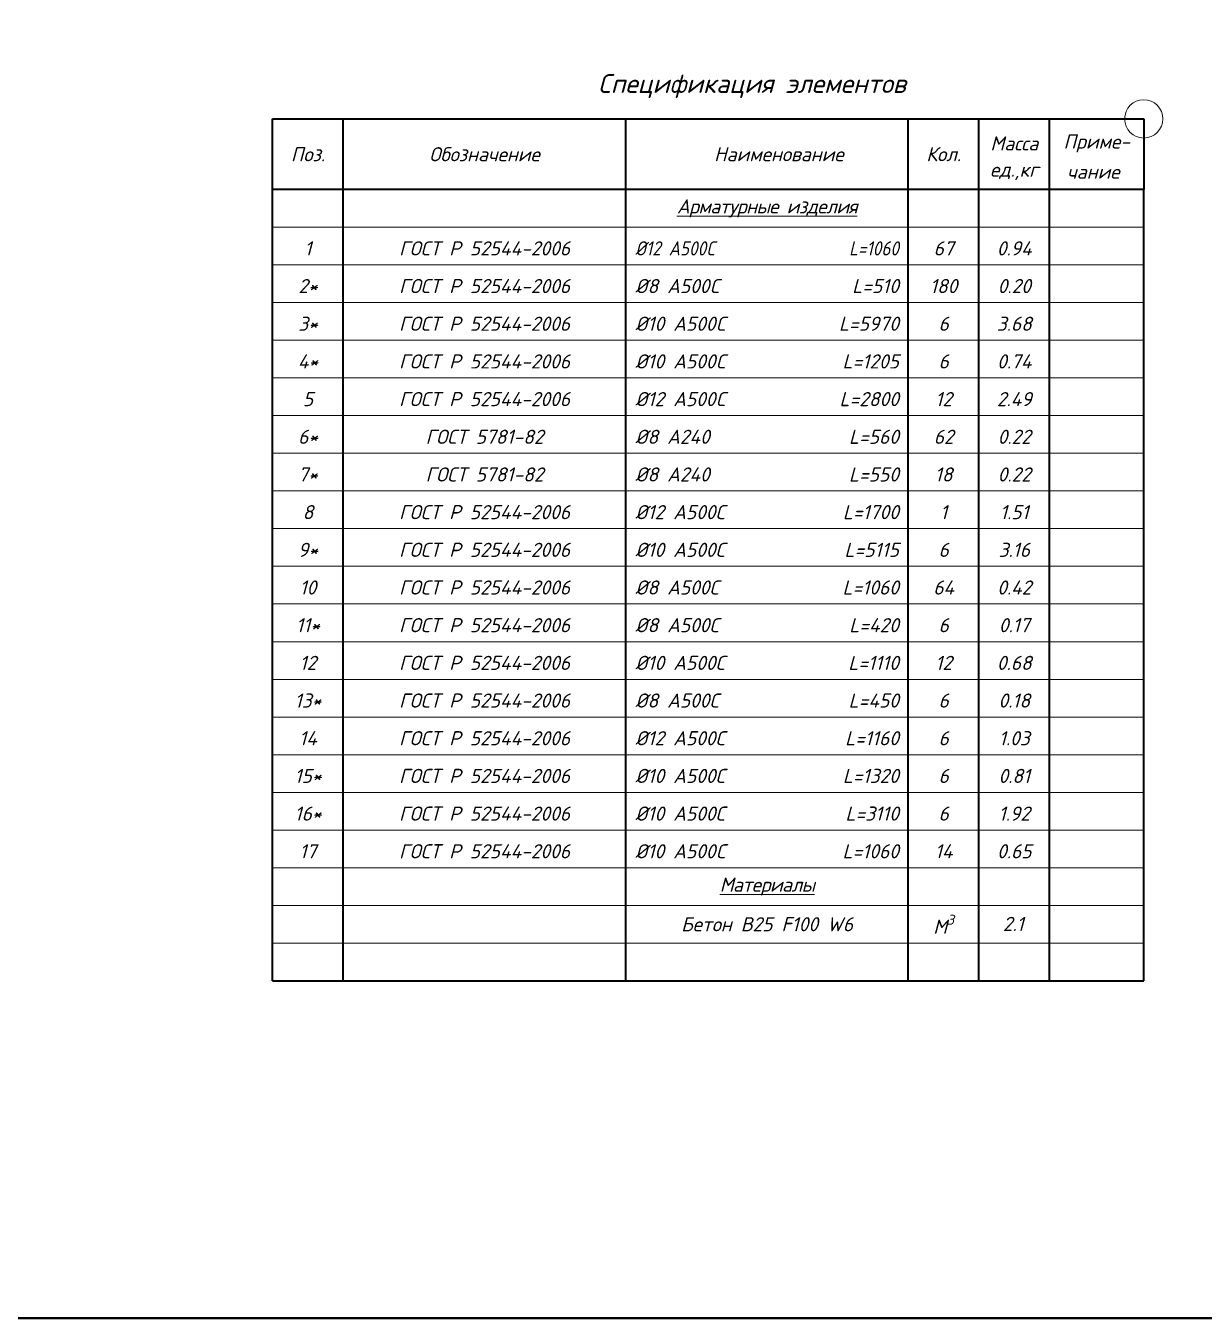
# Model space of a CAD drawing. Header units: millimetres. Extents: x -79646 to 95064, y -231229 to -58107.
# Drawn here: x 32540 to 57563, y -231229 to -203792 of the extents above; entities that cross this region are included whole.
import ezdxf
from ezdxf.enums import TextEntityAlignment as Align

# ---------------------------------------------------------------- set-up
doc = ezdxf.new("R2010")
doc.units = ezdxf.units.MM
doc.layers.get('0').update_dxf_attribs({"lineweight": 5})
doc.layers.add('#Текст', color=7, linetype='Continuous')
doc.layers.add('k_ Рамка', color=7, linetype='Continuous', lineweight=35)
doc.layers.add('Подсчет арматуры', color=6, linetype='Continuous', lineweight=30, plot=False)
doc.styles.add('STEP PR', font='isocpeui.ttf')

# ---------------------------------------------------------------- blocks, each defined once
blk = doc.blocks.new('*U1391')
for p, q in [((-18500, -1500), (0, -1500)), ((-18500, -3000), (-18500, -1500)), ((-17000, -3000), (-17000, -1500)), ((-11000, -3000), (-11000, -1500)), ((-5000, -3000), (-5000, -1500)), ((-3500, -3000), (-3500, -1500)), ((-2000, -3000), (-2000, -1500)), ((0, -1500), (0, -3000)), ((0, -3000), (-18500, -3000)), ((-18500, -19800), (-18500, -3000)), ((-17000, -19800), (-17000, -3000)), ((-11000, -19800), (-11000, -3000)), ((-5000, -19800), (-5000, -3000)), ((-3500, -19800), (-3500, -3000)), ((-2000, -19800), (-2000, -3000)), ((0, -19800), (0, -3000))]:
    blk.add_line(p, q)
at = {"color": 8, "lineweight": 20}
for p, q in [((0, -3800), (-18500, -3800)), ((0, -4600), (-18500, -4600)), ((0, -5400), (-18500, -5400)), ((0, -6200), (-18500, -6200)), ((0, -7000), (-18500, -7000)), ((0, -7800), (-18500, -7800)), ((0, -8600), (-18500, -8600)), ((0, -9400), (-18500, -9400)), ((0, -10200), (-18500, -10200)), ((0, -11000), (-18500, -11000)), ((0, -11800), (-18500, -11800)), ((0, -12600), (-18500, -12600)), ((0, -13400), (-18500, -13400)), ((0, -14200), (-18500, -14200)), ((0, -15000), (-18500, -15000)), ((0, -15800), (-18500, -15800)), ((0, -16600), (-18500, -16600)), ((0, -17400), (-18500, -17400)), ((0, -18200), (-18500, -18200)), ((0, -19000), (-18500, -19000)), ((0, -19800), (-18500, -19800))]:
    blk.add_line(p, q, dxfattribs=at)
at = {"style": 'STEP PR'}
for s, p in [('Масса', (-2750, -2021)), ('Приме-', (-1000, -2021)), ('Поз.', (-17750, -2250)), ('Обозначение', (-14000, -2250)), ('Наименование', (-7750, -2250)), ('Кол.', (-4250, -2250)), ('ед.,кг', (-2750, -2613)), ('чание', (-1073, -2622))]:
    blk.add_text(s, height=300, dxfattribs=at).set_placement(p, align=Align.MIDDLE)
at = {"style": 'STEP PR', "flags": 8}
blk.add_attdef('СПЕЦИФИКАЦИЯ', (-18463, -950), '', height=400, dxfattribs=at)
blk = doc.blocks.new('vcBlockST6-1-1')
at = {"color": 0, "linetype": 'ByBlock', "lineweight": -2, "style": 'STEP PR', "flags": 1}
for tag in ['CLASS', 'GOST', 'FILE', 'IDD']:
    blk.add_attdef(tag, text='', height=300, dxfattribs=at).set_placement((0, 0), align=Align.RIGHT)
at = {"color": 0, "linetype": 'ByBlock', "lineweight": -2, "style": 'STEP PR'}
blk.add_attdef('ДЛИНА', text='', height=300, dxfattribs=at).set_placement((133, -6), align=Align.RIGHT)
for tag, p, p2 in [('ПОЗИЦИЯ', (0.75, -6), (14.25, -6)), ('ОБОЗНАЧЕНИЕ', (15.75, -6), (74.25, -6)), ('КОЛИЧЕСТВО', (135.75, -6), (149.25, -6)), ('МАССА', (150.75, -6), (164.25, -6)), ('ПРИМЕЧАНИЕ', (165.75, -6), (184.25, -6))]:
    blk.add_attdef(tag, text='', height=300, dxfattribs=at).set_placement(p, p2, align=Align.FIT)
blk.add_attdef('НАИМЕНОВАНИЕ', (77, -6), '', height=300, dxfattribs=at)

msp = doc.modelspace()

# ---------------------------------------------------------------- linework, layer by layer
at = {"color": 72, "lineweight": 40}
msp.add_lwpolyline([(5323.67698, -175775.61105), (71456.97055, -175775.61105), (71456.97055, -231229.22471), (5323.67698, -231229.22471)], close=True, dxfattribs=at)
at = {"layer": 'k_ Рамка'}
msp.add_lwpolyline([(37780.86721, -224066.41861), (56280.86721, -224066.41861)], dxfattribs=at)
at = {"layer": 'Подсчет арматуры', "color": 72, "lineweight": 0}
msp.add_circle((56280.86721, -205766.41861), 406.87507, dxfattribs=at)

# ---------------------------------------------------------------- block references
at = {"layer": '#Текст', "color": 10}
ref = msp.add_blockref('vcBlockST6-1-1', (37780.86721, -208066.41861), dxfattribs=dict(at, xscale=100, yscale=100))
ref.add_attrib('ПОЗИЦИЯ', '1', dxfattribs={"layer": '0', "color": 0, "linetype": 'ByBlock', "lineweight": -2, "height": 300, "style": 'STEP PR'}).set_placement((38530.86721, -208666.41861), align=Align.CENTER)
ref.add_attrib('ОБОЗНАЧЕНИЕ', 'ГОСТ Р 52544-2006', dxfattribs={"layer": '0', "color": 0, "linetype": 'ByBlock', "lineweight": -2, "height": 300, "style": 'STEP PR'}).set_placement((42280.86721, -208666.41861), align=Align.CENTER)
ref.add_attrib('НАИМЕНОВАНИЕ', '%%C12 A500C', (45480.86721, -208666.41861), dxfattribs={"layer": '0', "color": 0, "linetype": 'ByBlock', "lineweight": -2, "height": 300, "style": 'STEP PR', "width": 0.883312})
ref.add_attrib('ДЛИНА', 'L=1060', dxfattribs={"layer": '0', "color": 0, "linetype": 'ByBlock', "lineweight": -2, "height": 300, "style": 'STEP PR', "width": 0.883312}).set_placement((51080.86721, -208666.41861), align=Align.RIGHT)
ref.add_attrib('КОЛИЧЕСТВО', '67', dxfattribs={"layer": '0', "color": 0, "linetype": 'ByBlock', "lineweight": -2, "height": 300, "style": 'STEP PR'}).set_placement((52030.86721, -208666.41861), align=Align.CENTER)
ref.add_attrib('МАССА', '0.94', dxfattribs={"layer": '0', "color": 0, "linetype": 'ByBlock', "lineweight": -2, "height": 300, "style": 'STEP PR'}).set_placement((53530.86721, -208666.41861), align=Align.CENTER)
at = {"layer": '#Текст', "color": 74}
ref = msp.add_blockref('vcBlockST6-1-1', (37780.86721, -208866.41861), dxfattribs=dict(at, xscale=100, yscale=100))
ref.add_attrib('ПОЗИЦИЯ', '2*', dxfattribs={"layer": '0', "color": 0, "linetype": 'ByBlock', "lineweight": -2, "height": 300, "style": 'STEP PR'}).set_placement((38530.86721, -209466.41861), align=Align.CENTER)
ref.add_attrib('ОБОЗНАЧЕНИЕ', 'ГОСТ Р 52544-2006', dxfattribs={"layer": '0', "color": 0, "linetype": 'ByBlock', "lineweight": -2, "height": 300, "style": 'STEP PR'}).set_placement((42280.86721, -209466.41861), align=Align.CENTER)
ref.add_attrib('НАИМЕНОВАНИЕ', '%%C8 A500C', (45480.86721, -209466.41861), dxfattribs={"layer": '0', "color": 0, "linetype": 'ByBlock', "lineweight": -2, "height": 300, "style": 'STEP PR'})
ref.add_attrib('ДЛИНА', 'L=510', dxfattribs={"layer": '0', "color": 0, "linetype": 'ByBlock', "lineweight": -2, "height": 300, "style": 'STEP PR'}).set_placement((51080.86721, -209466.41861), align=Align.RIGHT)
ref.add_attrib('КОЛИЧЕСТВО', '180', dxfattribs={"layer": '0', "color": 0, "linetype": 'ByBlock', "lineweight": -2, "height": 300, "style": 'STEP PR'}).set_placement((52030.86721, -209466.41861), align=Align.CENTER)
ref.add_attrib('МАССА', '0.20', dxfattribs={"layer": '0', "color": 0, "linetype": 'ByBlock', "lineweight": -2, "height": 300, "style": 'STEP PR'}).set_placement((53530.86721, -209466.41861), align=Align.CENTER)
at = {"layer": '#Текст', "color": 164}
ref = msp.add_blockref('vcBlockST6-1-1', (37780.86721, -209666.41861), dxfattribs=dict(at, xscale=100, yscale=100))
ref.add_attrib('ПОЗИЦИЯ', '3*', dxfattribs={"layer": '0', "color": 0, "linetype": 'ByBlock', "lineweight": -2, "height": 300, "style": 'STEP PR'}).set_placement((38530.86721, -210266.41861), align=Align.CENTER)
ref.add_attrib('ОБОЗНАЧЕНИЕ', 'ГОСТ Р 52544-2006', dxfattribs={"layer": '0', "color": 0, "linetype": 'ByBlock', "lineweight": -2, "height": 300, "style": 'STEP PR'}).set_placement((42280.86721, -210266.41861), align=Align.CENTER)
ref.add_attrib('НАИМЕНОВАНИЕ', '%%C10 A500C', (45480.86721, -210266.41861), dxfattribs={"layer": '0', "color": 0, "linetype": 'ByBlock', "lineweight": -2, "height": 300, "style": 'STEP PR'})
ref.add_attrib('ДЛИНА', 'L=5970', dxfattribs={"layer": '0', "color": 0, "linetype": 'ByBlock', "lineweight": -2, "height": 300, "style": 'STEP PR'}).set_placement((51080.86721, -210266.41861), align=Align.RIGHT)
ref.add_attrib('КОЛИЧЕСТВО', '6', dxfattribs={"layer": '0', "color": 0, "linetype": 'ByBlock', "lineweight": -2, "height": 300, "style": 'STEP PR'}).set_placement((52030.86721, -210266.41861), align=Align.CENTER)
ref.add_attrib('МАССА', '3.68', dxfattribs={"layer": '0', "color": 0, "linetype": 'ByBlock', "lineweight": -2, "height": 300, "style": 'STEP PR'}).set_placement((53530.86721, -210266.41861), align=Align.CENTER)
ref = msp.add_blockref('vcBlockST6-1-1', (37780.86721, -210466.41861), dxfattribs=dict(at, xscale=100, yscale=100))
ref.add_attrib('ПОЗИЦИЯ', '4*', dxfattribs={"layer": '0', "color": 0, "linetype": 'ByBlock', "lineweight": -2, "height": 300, "style": 'STEP PR'}).set_placement((38530.86721, -211066.41861), align=Align.CENTER)
ref.add_attrib('ОБОЗНАЧЕНИЕ', 'ГОСТ Р 52544-2006', dxfattribs={"layer": '0', "color": 0, "linetype": 'ByBlock', "lineweight": -2, "height": 300, "style": 'STEP PR'}).set_placement((42280.86721, -211066.41861), align=Align.CENTER)
ref.add_attrib('НАИМЕНОВАНИЕ', '%%C10 A500C', (45480.86721, -211066.41861), dxfattribs={"layer": '0', "color": 0, "linetype": 'ByBlock', "lineweight": -2, "height": 300, "style": 'STEP PR'})
ref.add_attrib('ДЛИНА', 'L=1205', dxfattribs={"layer": '0', "color": 0, "linetype": 'ByBlock', "lineweight": -2, "height": 300, "style": 'STEP PR'}).set_placement((51080.86721, -211066.41861), align=Align.RIGHT)
ref.add_attrib('КОЛИЧЕСТВО', '6', dxfattribs={"layer": '0', "color": 0, "linetype": 'ByBlock', "lineweight": -2, "height": 300, "style": 'STEP PR'}).set_placement((52030.86721, -211066.41861), align=Align.CENTER)
ref.add_attrib('МАССА', '0.74', dxfattribs={"layer": '0', "color": 0, "linetype": 'ByBlock', "lineweight": -2, "height": 300, "style": 'STEP PR'}).set_placement((53530.86721, -211066.41861), align=Align.CENTER)
at = {"layer": '#Текст', "color": 10}
ref = msp.add_blockref('vcBlockST6-1-1', (37780.86721, -211266.41861), dxfattribs=dict(at, xscale=100, yscale=100))
ref.add_attrib('ПОЗИЦИЯ', '5', dxfattribs={"layer": '0', "color": 0, "linetype": 'ByBlock', "lineweight": -2, "height": 300, "style": 'STEP PR'}).set_placement((38530.86721, -211866.41861), align=Align.CENTER)
ref.add_attrib('ОБОЗНАЧЕНИЕ', 'ГОСТ Р 52544-2006', dxfattribs={"layer": '0', "color": 0, "linetype": 'ByBlock', "lineweight": -2, "height": 300, "style": 'STEP PR'}).set_placement((42280.86721, -211866.41861), align=Align.CENTER)
ref.add_attrib('НАИМЕНОВАНИЕ', '%%C12 A500C', (45480.86721, -211866.41861), dxfattribs={"layer": '0', "color": 0, "linetype": 'ByBlock', "lineweight": -2, "height": 300, "style": 'STEP PR'})
ref.add_attrib('ДЛИНА', 'L=2800', dxfattribs={"layer": '0', "color": 0, "linetype": 'ByBlock', "lineweight": -2, "height": 300, "style": 'STEP PR'}).set_placement((51080.86721, -211866.41861), align=Align.RIGHT)
ref.add_attrib('КОЛИЧЕСТВО', '12', dxfattribs={"layer": '0', "color": 0, "linetype": 'ByBlock', "lineweight": -2, "height": 300, "style": 'STEP PR'}).set_placement((52030.86721, -211866.41861), align=Align.CENTER)
ref.add_attrib('МАССА', '2.49', dxfattribs={"layer": '0', "color": 0, "linetype": 'ByBlock', "lineweight": -2, "height": 300, "style": 'STEP PR'}).set_placement((53530.86721, -211866.41861), align=Align.CENTER)
at = {"layer": '#Текст', "color": 24}
ref = msp.add_blockref('vcBlockST6-1-1', (37780.86721, -212066.41861), dxfattribs=dict(at, xscale=100, yscale=100))
ref.add_attrib('ПОЗИЦИЯ', '6*', dxfattribs={"layer": '0', "color": 0, "linetype": 'ByBlock', "lineweight": -2, "height": 300, "style": 'STEP PR'}).set_placement((38530.86721, -212666.41861), align=Align.CENTER)
ref.add_attrib('ОБОЗНАЧЕНИЕ', 'ГОСТ 5781-82', dxfattribs={"layer": '0', "color": 0, "linetype": 'ByBlock', "lineweight": -2, "height": 300, "style": 'STEP PR'}).set_placement((42280.86721, -212666.41861), align=Align.CENTER)
ref.add_attrib('НАИМЕНОВАНИЕ', '%%C8 A240', (45480.86721, -212666.41861), dxfattribs={"layer": '0', "color": 0, "linetype": 'ByBlock', "lineweight": -2, "height": 300, "style": 'STEP PR'})
ref.add_attrib('ДЛИНА', 'L=560', dxfattribs={"layer": '0', "color": 0, "linetype": 'ByBlock', "lineweight": -2, "height": 300, "style": 'STEP PR'}).set_placement((51080.86721, -212666.41861), align=Align.RIGHT)
ref.add_attrib('КОЛИЧЕСТВО', '62', dxfattribs={"layer": '0', "color": 0, "linetype": 'ByBlock', "lineweight": -2, "height": 300, "style": 'STEP PR'}).set_placement((52030.86721, -212666.41861), align=Align.CENTER)
ref.add_attrib('МАССА', '0.22', dxfattribs={"layer": '0', "color": 0, "linetype": 'ByBlock', "lineweight": -2, "height": 300, "style": 'STEP PR'}).set_placement((53530.86721, -212666.41861), align=Align.CENTER)
ref = msp.add_blockref('vcBlockST6-1-1', (37780.86721, -212866.41861), dxfattribs=dict(at, xscale=100, yscale=100))
ref.add_attrib('ПОЗИЦИЯ', '7*', dxfattribs={"layer": '0', "color": 0, "linetype": 'ByBlock', "lineweight": -2, "height": 300, "style": 'STEP PR'}).set_placement((38530.86721, -213466.41861), align=Align.CENTER)
ref.add_attrib('ОБОЗНАЧЕНИЕ', 'ГОСТ 5781-82', dxfattribs={"layer": '0', "color": 0, "linetype": 'ByBlock', "lineweight": -2, "height": 300, "style": 'STEP PR'}).set_placement((42280.86721, -213466.41861), align=Align.CENTER)
ref.add_attrib('НАИМЕНОВАНИЕ', '%%C8 A240', (45480.86721, -213466.41861), dxfattribs={"layer": '0', "color": 0, "linetype": 'ByBlock', "lineweight": -2, "height": 300, "style": 'STEP PR'})
ref.add_attrib('ДЛИНА', 'L=550', dxfattribs={"layer": '0', "color": 0, "linetype": 'ByBlock', "lineweight": -2, "height": 300, "style": 'STEP PR'}).set_placement((51080.86721, -213466.41861), align=Align.RIGHT)
ref.add_attrib('КОЛИЧЕСТВО', '18', dxfattribs={"layer": '0', "color": 0, "linetype": 'ByBlock', "lineweight": -2, "height": 300, "style": 'STEP PR'}).set_placement((52030.86721, -213466.41861), align=Align.CENTER)
ref.add_attrib('МАССА', '0.22', dxfattribs={"layer": '0', "color": 0, "linetype": 'ByBlock', "lineweight": -2, "height": 300, "style": 'STEP PR'}).set_placement((53530.86721, -213466.41861), align=Align.CENTER)
at = {"layer": '#Текст', "color": 10}
ref = msp.add_blockref('vcBlockST6-1-1', (37780.86721, -213666.41861), dxfattribs=dict(at, xscale=100, yscale=100))
ref.add_attrib('ПОЗИЦИЯ', '8', dxfattribs={"layer": '0', "color": 0, "linetype": 'ByBlock', "lineweight": -2, "height": 300, "style": 'STEP PR'}).set_placement((38530.86721, -214266.41861), align=Align.CENTER)
ref.add_attrib('ОБОЗНАЧЕНИЕ', 'ГОСТ Р 52544-2006', dxfattribs={"layer": '0', "color": 0, "linetype": 'ByBlock', "lineweight": -2, "height": 300, "style": 'STEP PR'}).set_placement((42280.86721, -214266.41861), align=Align.CENTER)
ref.add_attrib('НАИМЕНОВАНИЕ', '%%C12 A500С', (45480.86721, -214266.41861), dxfattribs={"layer": '0', "color": 0, "linetype": 'ByBlock', "lineweight": -2, "height": 300, "style": 'STEP PR'})
ref.add_attrib('ДЛИНА', 'L=1700', dxfattribs={"layer": '0', "color": 0, "linetype": 'ByBlock', "lineweight": -2, "height": 300, "style": 'STEP PR'}).set_placement((51080.86721, -214266.41861), align=Align.RIGHT)
ref.add_attrib('КОЛИЧЕСТВО', '1', dxfattribs={"layer": '0', "color": 0, "linetype": 'ByBlock', "lineweight": -2, "height": 300, "style": 'STEP PR'}).set_placement((52030.86721, -214266.41861), align=Align.CENTER)
ref.add_attrib('МАССА', '1.51', dxfattribs={"layer": '0', "color": 0, "linetype": 'ByBlock', "lineweight": -2, "height": 300, "style": 'STEP PR'}).set_placement((53530.86721, -214266.41861), align=Align.CENTER)
at = {"layer": '#Текст', "color": 164}
ref = msp.add_blockref('vcBlockST6-1-1', (37780.86721, -214466.41861), dxfattribs=dict(at, xscale=100, yscale=100))
ref.add_attrib('ПОЗИЦИЯ', '9*', dxfattribs={"layer": '0', "color": 0, "linetype": 'ByBlock', "lineweight": -2, "height": 300, "style": 'STEP PR'}).set_placement((38530.86721, -215066.41861), align=Align.CENTER)
ref.add_attrib('ОБОЗНАЧЕНИЕ', 'ГОСТ Р 52544-2006', dxfattribs={"layer": '0', "color": 0, "linetype": 'ByBlock', "lineweight": -2, "height": 300, "style": 'STEP PR'}).set_placement((42280.86721, -215066.41861), align=Align.CENTER)
ref.add_attrib('НАИМЕНОВАНИЕ', '%%C10 A500С', (45480.86721, -215066.41861), dxfattribs={"layer": '0', "color": 0, "linetype": 'ByBlock', "lineweight": -2, "height": 300, "style": 'STEP PR'})
ref.add_attrib('ДЛИНА', 'L=5115', dxfattribs={"layer": '0', "color": 0, "linetype": 'ByBlock', "lineweight": -2, "height": 300, "style": 'STEP PR'}).set_placement((51080.86721, -215066.41861), align=Align.RIGHT)
ref.add_attrib('КОЛИЧЕСТВО', '6', dxfattribs={"layer": '0', "color": 0, "linetype": 'ByBlock', "lineweight": -2, "height": 300, "style": 'STEP PR'}).set_placement((52030.86721, -215066.41861), align=Align.CENTER)
ref.add_attrib('МАССА', '3.16', dxfattribs={"layer": '0', "color": 0, "linetype": 'ByBlock', "lineweight": -2, "height": 300, "style": 'STEP PR'}).set_placement((53530.86721, -215066.41861), align=Align.CENTER)
at = {"layer": '#Текст', "color": 74}
ref = msp.add_blockref('vcBlockST6-1-1', (37780.86721, -215266.41861), dxfattribs=dict(at, xscale=100, yscale=100))
ref.add_attrib('ПОЗИЦИЯ', '10', dxfattribs={"layer": '0', "color": 0, "linetype": 'ByBlock', "lineweight": -2, "height": 300, "style": 'STEP PR'}).set_placement((38530.86721, -215866.41861), align=Align.CENTER)
ref.add_attrib('ОБОЗНАЧЕНИЕ', 'ГОСТ Р 52544-2006', dxfattribs={"layer": '0', "color": 0, "linetype": 'ByBlock', "lineweight": -2, "height": 300, "style": 'STEP PR'}).set_placement((42280.86721, -215866.41861), align=Align.CENTER)
ref.add_attrib('НАИМЕНОВАНИЕ', '%%C8 A500С', (45480.86721, -215866.41861), dxfattribs={"layer": '0', "color": 0, "linetype": 'ByBlock', "lineweight": -2, "height": 300, "style": 'STEP PR'})
ref.add_attrib('ДЛИНА', 'L=1060', dxfattribs={"layer": '0', "color": 0, "linetype": 'ByBlock', "lineweight": -2, "height": 300, "style": 'STEP PR'}).set_placement((51080.86721, -215866.41861), align=Align.RIGHT)
ref.add_attrib('КОЛИЧЕСТВО', '64', dxfattribs={"layer": '0', "color": 0, "linetype": 'ByBlock', "lineweight": -2, "height": 300, "style": 'STEP PR'}).set_placement((52030.86721, -215866.41861), align=Align.CENTER)
ref.add_attrib('МАССА', '0.42', dxfattribs={"layer": '0', "color": 0, "linetype": 'ByBlock', "lineweight": -2, "height": 300, "style": 'STEP PR'}).set_placement((53530.86721, -215866.41861), align=Align.CENTER)
ref = msp.add_blockref('vcBlockST6-1-1', (37780.86721, -216066.41861), dxfattribs=dict(at, xscale=100, yscale=100))
ref.add_attrib('ПОЗИЦИЯ', '11*', dxfattribs={"layer": '0', "color": 0, "linetype": 'ByBlock', "lineweight": -2, "height": 300, "style": 'STEP PR'}).set_placement((38530.86721, -216666.41861), align=Align.CENTER)
ref.add_attrib('ОБОЗНАЧЕНИЕ', 'ГОСТ Р 52544-2006', dxfattribs={"layer": '0', "color": 0, "linetype": 'ByBlock', "lineweight": -2, "height": 300, "style": 'STEP PR'}).set_placement((42280.86721, -216666.41861), align=Align.CENTER)
ref.add_attrib('НАИМЕНОВАНИЕ', '%%C8 A500С', (45480.86721, -216666.41861), dxfattribs={"layer": '0', "color": 0, "linetype": 'ByBlock', "lineweight": -2, "height": 300, "style": 'STEP PR'})
ref.add_attrib('ДЛИНА', 'L=420', dxfattribs={"layer": '0', "color": 0, "linetype": 'ByBlock', "lineweight": -2, "height": 300, "style": 'STEP PR'}).set_placement((51080.86721, -216666.41861), align=Align.RIGHT)
ref.add_attrib('КОЛИЧЕСТВО', '6', dxfattribs={"layer": '0', "color": 0, "linetype": 'ByBlock', "lineweight": -2, "height": 300, "style": 'STEP PR'}).set_placement((52030.86721, -216666.41861), align=Align.CENTER)
ref.add_attrib('МАССА', '0.17', dxfattribs={"layer": '0', "color": 0, "linetype": 'ByBlock', "lineweight": -2, "height": 300, "style": 'STEP PR'}).set_placement((53530.86721, -216666.41861), align=Align.CENTER)
at = {"layer": '#Текст', "color": 164}
ref = msp.add_blockref('vcBlockST6-1-1', (37780.86721, -216866.41861), dxfattribs=dict(at, xscale=100, yscale=100))
ref.add_attrib('ПОЗИЦИЯ', '12', dxfattribs={"layer": '0', "color": 0, "linetype": 'ByBlock', "lineweight": -2, "height": 300, "style": 'STEP PR'}).set_placement((38530.86721, -217466.41861), align=Align.CENTER)
ref.add_attrib('ОБОЗНАЧЕНИЕ', 'ГОСТ Р 52544-2006', dxfattribs={"layer": '0', "color": 0, "linetype": 'ByBlock', "lineweight": -2, "height": 300, "style": 'STEP PR'}).set_placement((42280.86721, -217466.41861), align=Align.CENTER)
ref.add_attrib('НАИМЕНОВАНИЕ', '%%C10 A500С', (45480.86721, -217466.41861), dxfattribs={"layer": '0', "color": 0, "linetype": 'ByBlock', "lineweight": -2, "height": 300, "style": 'STEP PR'})
ref.add_attrib('ДЛИНА', 'L=1110', dxfattribs={"layer": '0', "color": 0, "linetype": 'ByBlock', "lineweight": -2, "height": 300, "style": 'STEP PR'}).set_placement((51080.86721, -217466.41861), align=Align.RIGHT)
ref.add_attrib('КОЛИЧЕСТВО', '12', dxfattribs={"layer": '0', "color": 0, "linetype": 'ByBlock', "lineweight": -2, "height": 300, "style": 'STEP PR'}).set_placement((52030.86721, -217466.41861), align=Align.CENTER)
ref.add_attrib('МАССА', '0.68', dxfattribs={"layer": '0', "color": 0, "linetype": 'ByBlock', "lineweight": -2, "height": 300, "style": 'STEP PR'}).set_placement((53530.86721, -217466.41861), align=Align.CENTER)
at = {"layer": '#Текст', "color": 74}
ref = msp.add_blockref('vcBlockST6-1-1', (37780.86721, -217666.41861), dxfattribs=dict(at, xscale=100, yscale=100))
ref.add_attrib('ПОЗИЦИЯ', '13*', dxfattribs={"layer": '0', "color": 0, "linetype": 'ByBlock', "lineweight": -2, "height": 300, "style": 'STEP PR'}).set_placement((38530.86721, -218266.41861), align=Align.CENTER)
ref.add_attrib('ОБОЗНАЧЕНИЕ', 'ГОСТ Р 52544-2006', dxfattribs={"layer": '0', "color": 0, "linetype": 'ByBlock', "lineweight": -2, "height": 300, "style": 'STEP PR'}).set_placement((42280.86721, -218266.41861), align=Align.CENTER)
ref.add_attrib('НАИМЕНОВАНИЕ', '%%C8 A500С', (45480.86721, -218266.41861), dxfattribs={"layer": '0', "color": 0, "linetype": 'ByBlock', "lineweight": -2, "height": 300, "style": 'STEP PR'})
ref.add_attrib('ДЛИНА', 'L=450', dxfattribs={"layer": '0', "color": 0, "linetype": 'ByBlock', "lineweight": -2, "height": 300, "style": 'STEP PR'}).set_placement((51080.86721, -218266.41861), align=Align.RIGHT)
ref.add_attrib('КОЛИЧЕСТВО', '6', dxfattribs={"layer": '0', "color": 0, "linetype": 'ByBlock', "lineweight": -2, "height": 300, "style": 'STEP PR'}).set_placement((52030.86721, -218266.41861), align=Align.CENTER)
ref.add_attrib('МАССА', '0.18', dxfattribs={"layer": '0', "color": 0, "linetype": 'ByBlock', "lineweight": -2, "height": 300, "style": 'STEP PR'}).set_placement((53530.86721, -218266.41861), align=Align.CENTER)
at = {"layer": '#Текст', "color": 10}
ref = msp.add_blockref('vcBlockST6-1-1', (37780.86721, -218466.41861), dxfattribs=dict(at, xscale=100, yscale=100))
ref.add_attrib('ПОЗИЦИЯ', '14', dxfattribs={"layer": '0', "color": 0, "linetype": 'ByBlock', "lineweight": -2, "height": 300, "style": 'STEP PR'}).set_placement((38530.86721, -219066.41861), align=Align.CENTER)
ref.add_attrib('ОБОЗНАЧЕНИЕ', 'ГОСТ Р 52544-2006', dxfattribs={"layer": '0', "color": 0, "linetype": 'ByBlock', "lineweight": -2, "height": 300, "style": 'STEP PR'}).set_placement((42280.86721, -219066.41861), align=Align.CENTER)
ref.add_attrib('НАИМЕНОВАНИЕ', '%%C12 A500С', (45480.86721, -219066.41861), dxfattribs={"layer": '0', "color": 0, "linetype": 'ByBlock', "lineweight": -2, "height": 300, "style": 'STEP PR'})
ref.add_attrib('ДЛИНА', 'L=1160', dxfattribs={"layer": '0', "color": 0, "linetype": 'ByBlock', "lineweight": -2, "height": 300, "style": 'STEP PR'}).set_placement((51080.86721, -219066.41861), align=Align.RIGHT)
ref.add_attrib('КОЛИЧЕСТВО', '6', dxfattribs={"layer": '0', "color": 0, "linetype": 'ByBlock', "lineweight": -2, "height": 300, "style": 'STEP PR'}).set_placement((52030.86721, -219066.41861), align=Align.CENTER)
ref.add_attrib('МАССА', '1.03', dxfattribs={"layer": '0', "color": 0, "linetype": 'ByBlock', "lineweight": -2, "height": 300, "style": 'STEP PR'}).set_placement((53530.86721, -219066.41861), align=Align.CENTER)
at = {"layer": '#Текст', "color": 164}
ref = msp.add_blockref('vcBlockST6-1-1', (37780.86721, -219266.41861), dxfattribs=dict(at, xscale=100, yscale=100))
ref.add_attrib('ПОЗИЦИЯ', '15*', dxfattribs={"layer": '0', "color": 0, "linetype": 'ByBlock', "lineweight": -2, "height": 300, "style": 'STEP PR'}).set_placement((38530.86721, -219866.41861), align=Align.CENTER)
ref.add_attrib('ОБОЗНАЧЕНИЕ', 'ГОСТ Р 52544-2006', dxfattribs={"layer": '0', "color": 0, "linetype": 'ByBlock', "lineweight": -2, "height": 300, "style": 'STEP PR'}).set_placement((42280.86721, -219866.41861), align=Align.CENTER)
ref.add_attrib('НАИМЕНОВАНИЕ', '%%C10 A500С', (45480.86721, -219866.41861), dxfattribs={"layer": '0', "color": 0, "linetype": 'ByBlock', "lineweight": -2, "height": 300, "style": 'STEP PR'})
ref.add_attrib('ДЛИНА', 'L=1320', dxfattribs={"layer": '0', "color": 0, "linetype": 'ByBlock', "lineweight": -2, "height": 300, "style": 'STEP PR'}).set_placement((51080.86721, -219866.41861), align=Align.RIGHT)
ref.add_attrib('КОЛИЧЕСТВО', '6', dxfattribs={"layer": '0', "color": 0, "linetype": 'ByBlock', "lineweight": -2, "height": 300, "style": 'STEP PR'}).set_placement((52030.86721, -219866.41861), align=Align.CENTER)
ref.add_attrib('МАССА', '0.81', dxfattribs={"layer": '0', "color": 0, "linetype": 'ByBlock', "lineweight": -2, "height": 300, "style": 'STEP PR'}).set_placement((53530.86721, -219866.41861), align=Align.CENTER)
ref = msp.add_blockref('vcBlockST6-1-1', (37780.86721, -220066.41861), dxfattribs=dict(at, xscale=100, yscale=100))
ref.add_attrib('ПОЗИЦИЯ', '16*', dxfattribs={"layer": '0', "color": 0, "linetype": 'ByBlock', "lineweight": -2, "height": 300, "style": 'STEP PR'}).set_placement((38530.86721, -220666.41861), align=Align.CENTER)
ref.add_attrib('ОБОЗНАЧЕНИЕ', 'ГОСТ Р 52544-2006', dxfattribs={"layer": '0', "color": 0, "linetype": 'ByBlock', "lineweight": -2, "height": 300, "style": 'STEP PR'}).set_placement((42280.86721, -220666.41861), align=Align.CENTER)
ref.add_attrib('НАИМЕНОВАНИЕ', '%%C10 A500С', (45480.86721, -220666.41861), dxfattribs={"layer": '0', "color": 0, "linetype": 'ByBlock', "lineweight": -2, "height": 300, "style": 'STEP PR'})
ref.add_attrib('ДЛИНА', 'L=3110', dxfattribs={"layer": '0', "color": 0, "linetype": 'ByBlock', "lineweight": -2, "height": 300, "style": 'STEP PR'}).set_placement((51080.86721, -220666.41861), align=Align.RIGHT)
ref.add_attrib('КОЛИЧЕСТВО', '6', dxfattribs={"layer": '0', "color": 0, "linetype": 'ByBlock', "lineweight": -2, "height": 300, "style": 'STEP PR'}).set_placement((52030.86721, -220666.41861), align=Align.CENTER)
ref.add_attrib('МАССА', '1.92', dxfattribs={"layer": '0', "color": 0, "linetype": 'ByBlock', "lineweight": -2, "height": 300, "style": 'STEP PR'}).set_placement((53530.86721, -220666.41861), align=Align.CENTER)
ref = msp.add_blockref('vcBlockST6-1-1', (37780.86721, -220866.41861), dxfattribs=dict(at, xscale=100, yscale=100))
ref.add_attrib('ПОЗИЦИЯ', '17', dxfattribs={"layer": '0', "color": 0, "linetype": 'ByBlock', "lineweight": -2, "height": 300, "style": 'STEP PR'}).set_placement((38530.86721, -221466.41861), align=Align.CENTER)
ref.add_attrib('ОБОЗНАЧЕНИЕ', 'ГОСТ Р 52544-2006', dxfattribs={"layer": '0', "color": 0, "linetype": 'ByBlock', "lineweight": -2, "height": 300, "style": 'STEP PR'}).set_placement((42280.86721, -221466.41861), align=Align.CENTER)
ref.add_attrib('НАИМЕНОВАНИЕ', '%%C10 A500C', (45480.86721, -221466.41861), dxfattribs={"layer": '0', "color": 0, "linetype": 'ByBlock', "lineweight": -2, "height": 300, "style": 'STEP PR'})
ref.add_attrib('ДЛИНА', 'L=1060', dxfattribs={"layer": '0', "color": 0, "linetype": 'ByBlock', "lineweight": -2, "height": 300, "style": 'STEP PR'}).set_placement((51080.86721, -221466.41861), align=Align.RIGHT)
ref.add_attrib('КОЛИЧЕСТВО', '14', dxfattribs={"layer": '0', "color": 0, "linetype": 'ByBlock', "lineweight": -2, "height": 300, "style": 'STEP PR'}).set_placement((52030.86721, -221466.41861), align=Align.CENTER)
ref.add_attrib('МАССА', '0.65', dxfattribs={"layer": '0', "color": 0, "linetype": 'ByBlock', "lineweight": -2, "height": 300, "style": 'STEP PR'}).set_placement((53530.86721, -221466.41861), align=Align.CENTER)
at = {"layer": 'k_ Рамка'}
ref = msp.add_blockref('*U1391', (56280.86721, -204266.41861), dxfattribs=at)
ref.add_attrib('СПЕЦИФИКАЦИЯ', '                           Спецификация элементов', (37818.2615, -205216.15381), dxfattribs={"layer": '0', "height": 400, "style": 'STEP PR'})

# ---------------------------------------------------------------- texts
at = {"style": 'STEP PR'}
msp.add_text('2.1', height=300, dxfattribs=at).set_placement((53509.80298, -223008.24754), align=Align.CENTER)
at = {"char_height": 300, "attachment_point": 5, "style": 'STEP PR'}
for s, insert, width in [('{\\T0.95;\\LАрматурные изделия}', (48280.86721, -207666.15726), 6000), ('{\\T0.95;\\LМатериалы}', (48280.86721, -222066.15726), 6000), ('Бетон В25 F100 W6 ', (48280.86721, -222866.15726), 6000), ('\\A1;М{\\H0.7x;\\S3^ ;}', (52030.86721, -222866.15726), 1500)]:
    msp.add_mtext(s, dxfattribs=dict(at, insert=insert, width=width))

doc.saveas('drawing.dxf')
